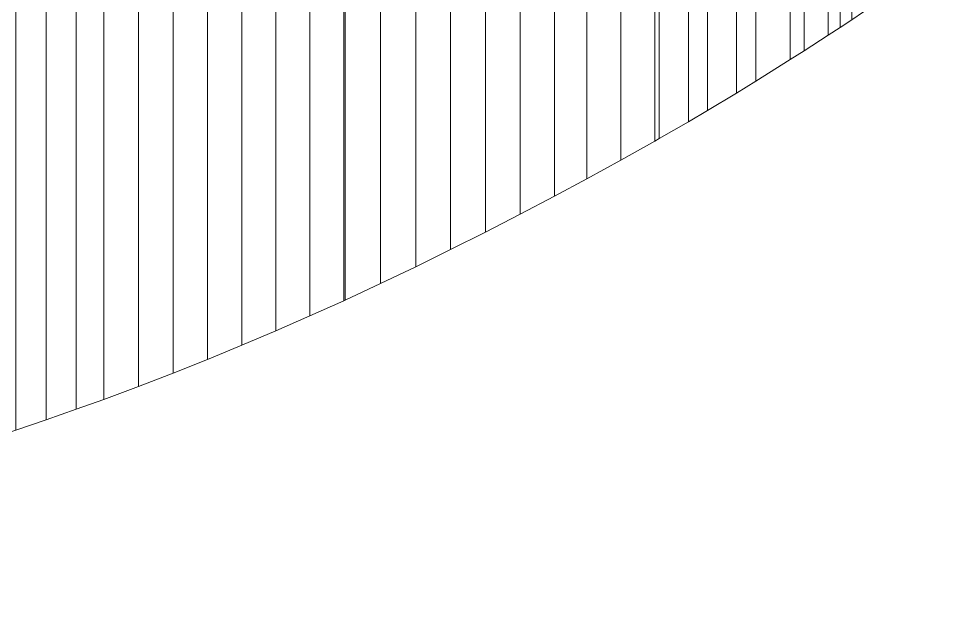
# Model space of a CAD drawing. Header units: millimetres. Extents: x -6 to 280, y -45 to 45.
# Drawn here: x 249.8 to 278.58, y 0 to 18.3 of the extents above; entities that cross this region are included whole.
import ezdxf

# ---------------------------------------------------------------- set-up
doc = ezdxf.new("R2010")
doc.units = ezdxf.units.MM
doc.header["$LTSCALE"] = 11.192908

msp = doc.modelspace()

# ---------------------------------------------------------------- meshes
at = {"linetype": 'Continuous', "lineweight": 0}
mesh = msp.add_polyface(dxfattribs=at)
corners = [(229.968, 1.549, 24.99), (231.183, 1.672, 24.99), (231.183, 44.068, 24.99), (229.968, 44.191, 24.99), (232.397, 1.808, 24.99), (232.397, 43.932, 24.99), (233.609, 1.957, 24.99), (233.609, 43.783, 24.99), (233.832, 1.986, 24.99), (233.832, 43.754, 24.99), (234.943, 2.136, 24.99), (234.943, 43.604, 24.99), (236.052, 2.297, 24.99), (236.052, 43.443, 24.99), (237.16, 2.47, 24.99), (237.16, 43.27, 24.99), (238.201, 2.645, 24.99), (238.201, 43.095, 24.99), (239.167, 2.818, 24.99), (239.167, 42.922, 24.99), (240.13, 3.002, 24.99), (240.13, 42.738, 24.99), (241.092, 3.196, 24.99), (241.092, 42.544, 24.99), (242.051, 3.402, 24.99), (242.051, 42.338, 24.99), (243.007, 3.62, 24.99), (243.007, 42.12, 24.99), (243.961, 3.851, 24.99), (243.961, 41.889, 24.99), (244.911, 4.094, 24.99), (244.911, 41.646, 24.99), (244.945, 4.103, 24.99), (244.945, 41.637, 24.99), (245.904, 4.363, 24.99), (245.904, 41.377, 24.99), (246.86, 4.636, 24.99), (246.86, 41.104, 24.99), (247.812, 4.922, 24.99), (247.812, 40.818, 24.99), (248.76, 5.219, 24.99), (248.76, 40.521, 24.99), (249.706, 5.528, 24.99), (249.706, 40.212, 24.99), (250.647, 5.847, 24.99), (250.647, 39.893, 24.99), (251.586, 6.176, 24.99), (251.586, 39.564, 24.99), (252.438, 6.484, 24.99), (252.438, 39.256, 24.99), (253.516, 6.886, 24.99), (253.516, 38.854, 24.99), (254.59, 7.3, 24.99), (254.59, 38.44, 24.99), (255.658, 7.726, 24.99), (255.658, 38.014, 24.99), (256.722, 8.163, 24.99), (256.722, 37.577, 24.99), (257.781, 8.612, 24.99), (257.781, 37.128, 24.99), (258.834, 9.072, 24.99), (258.834, 36.668, 24.99), (259.883, 9.544, 24.99), (259.883, 36.196, 24.99), (259.931, 9.567, 24.99), (259.931, 36.173, 24.99), (261.027, 10.076, 24.99), (261.027, 35.664, 24.99), (262.117, 10.597, 24.99), (262.117, 35.143, 24.99), (263.202, 11.13, 24.99), (263.202, 34.61, 24.99), (264.282, 11.674, 24.99), (264.282, 34.066, 24.99)]
mesh.append_faces([[corners[k] for k in face] for face in [(0, 1, 2, 3), (1, 4, 5, 2), (4, 6, 7, 5), (6, 8, 9, 7), (8, 10, 11, 9), (10, 12, 13, 11), (12, 14, 15, 13), (14, 16, 17, 15), (16, 18, 19, 17), (18, 20, 21, 19), (20, 22, 23, 21), (22, 24, 25, 23), (24, 26, 27, 25), (26, 28, 29, 27), (28, 30, 31, 29), (30, 32, 33, 31), (32, 34, 35, 33), (34, 36, 37, 35), (36, 38, 39, 37), (38, 40, 41, 39), (40, 42, 43, 41), (42, 44, 45, 43), (44, 46, 47, 45), (46, 48, 49, 47), (48, 50, 51, 49), (50, 52, 53, 51), (52, 54, 55, 53), (54, 56, 57, 55), (56, 58, 59, 57), (58, 60, 61, 59), (60, 62, 63, 61), (62, 64, 65, 63), (64, 66, 67, 65), (66, 68, 69, 67), (68, 70, 71, 69), (70, 72, 73, 71)]])
mesh = msp.add_polyface(dxfattribs=at)
corners = [(264.282, 11.674, 24.99), (265.357, 12.228, 24.99), (265.357, 33.512, 24.99), (264.282, 34.066, 24.99), (266.428, 12.792, 24.99), (266.428, 32.948, 24.99), (267.424, 13.327, 24.99), (267.424, 32.413, 24.99), (268.482, 13.905, 24.99), (268.482, 31.835, 24.99), (269.533, 14.494, 24.99), (269.533, 31.246, 24.99), (269.672, 14.572, 24.99), (269.672, 31.168, 24.99), (270.582, 15.096, 24.99), (270.582, 30.644, 24.99), (271.17, 15.443, 24.99), (271.17, 30.297, 24.99), (272.069, 15.985, 24.99), (272.069, 29.755, 24.99), (272.669, 16.354, 24.99), (272.669, 29.386, 24.99), (273.739, 17.026, 24.99), (273.739, 28.714, 24.99), (274.168, 17.298, 24.99), (274.168, 28.442, 24.99), (274.917, 17.779, 24.99), (274.917, 27.961, 24.99), (275.285, 18.017, 24.99), (275.285, 27.72, 24.99), (275.652, 18.26, 24.99), (275.652, 27.48, 24.99), (276.013, 18.51, 24.99), (276.013, 27.23, 24.99), (276.364, 18.77, 24.99), (276.364, 26.97, 24.99), (276.416, 18.809, 24.99), (276.416, 26.931, 24.99), (276.622, 18.974, 24.99), (276.622, 26.761, 24.99), (276.622, -26.766, 24.99), (276.822, -26.591, 24.99), (276.822, -19.143, 24.99), (276.622, -18.979, 24.99), (276.822, 19.149, 24.99), (276.822, 26.597, 24.99), (277.015, 19.319, 24.99), (277.015, 26.414, 24.99), (277.2, 19.5, 24.99), (277.2, 26.24, 24.99), (277.376, 19.689, 24.99), (277.376, 26.051, 24.99), (277.543, 19.884, 24.99), (277.543, 25.856, 24.99), (277.7, 20.088, 24.99), (277.7, 25.652, 24.99), (277.845, 20.299, 24.99), (277.845, 25.441, 24.99), (277.914, 20.41, 24.99), (277.914, 25.33, 24.99), (277.966, 20.498, 24.99), (277.966, 25.242, 24.99), (278.081, 20.713, 24.99), (278.081, 25.027, 24.99), (278.185, 20.935, 24.99), (278.185, 24.805, 24.99), (278.358, 21.397, 24.99), (278.358, 24.343, 24.99), (278.483, 21.878, 24.99), (278.483, 23.862, 24.99), (278.559, 22.371, 24.99), (278.559, 23.369, 24.99), (278.578, 22.62, 24.99), (278.578, 22.996, 24.99), (278.585, 22.87, 24.99)]
mesh.append_faces([[corners[k] for k in face] for face in [(0, 1, 2, 3), (1, 4, 5, 2), (4, 6, 7, 5), (6, 8, 9, 7), (8, 10, 11, 9), (10, 12, 13, 11), (12, 14, 15, 13), (14, 16, 17, 15), (16, 18, 19, 17), (18, 20, 21, 19), (20, 22, 23, 21), (22, 24, 25, 23), (24, 26, 27, 25), (26, 28, 29, 27), (28, 30, 31, 29), (30, 32, 33, 31), (32, 34, 35, 33), (34, 36, 37, 35), (36, 38, 39, 37), (40, 41, 42, 43), (38, 44, 45, 39), (44, 46, 47, 45), (46, 48, 49, 47), (48, 50, 51, 49), (50, 52, 53, 51), (52, 54, 55, 53), (54, 56, 57, 55), (56, 58, 59, 57), (58, 60, 61, 59), (60, 62, 63, 61), (62, 64, 65, 63), (64, 66, 67, 65), (66, 68, 69, 67), (68, 70, 71, 69), (70, 72, 73, 71), (72, 74, 74, 73)]])

doc.saveas('drawing.dxf')
